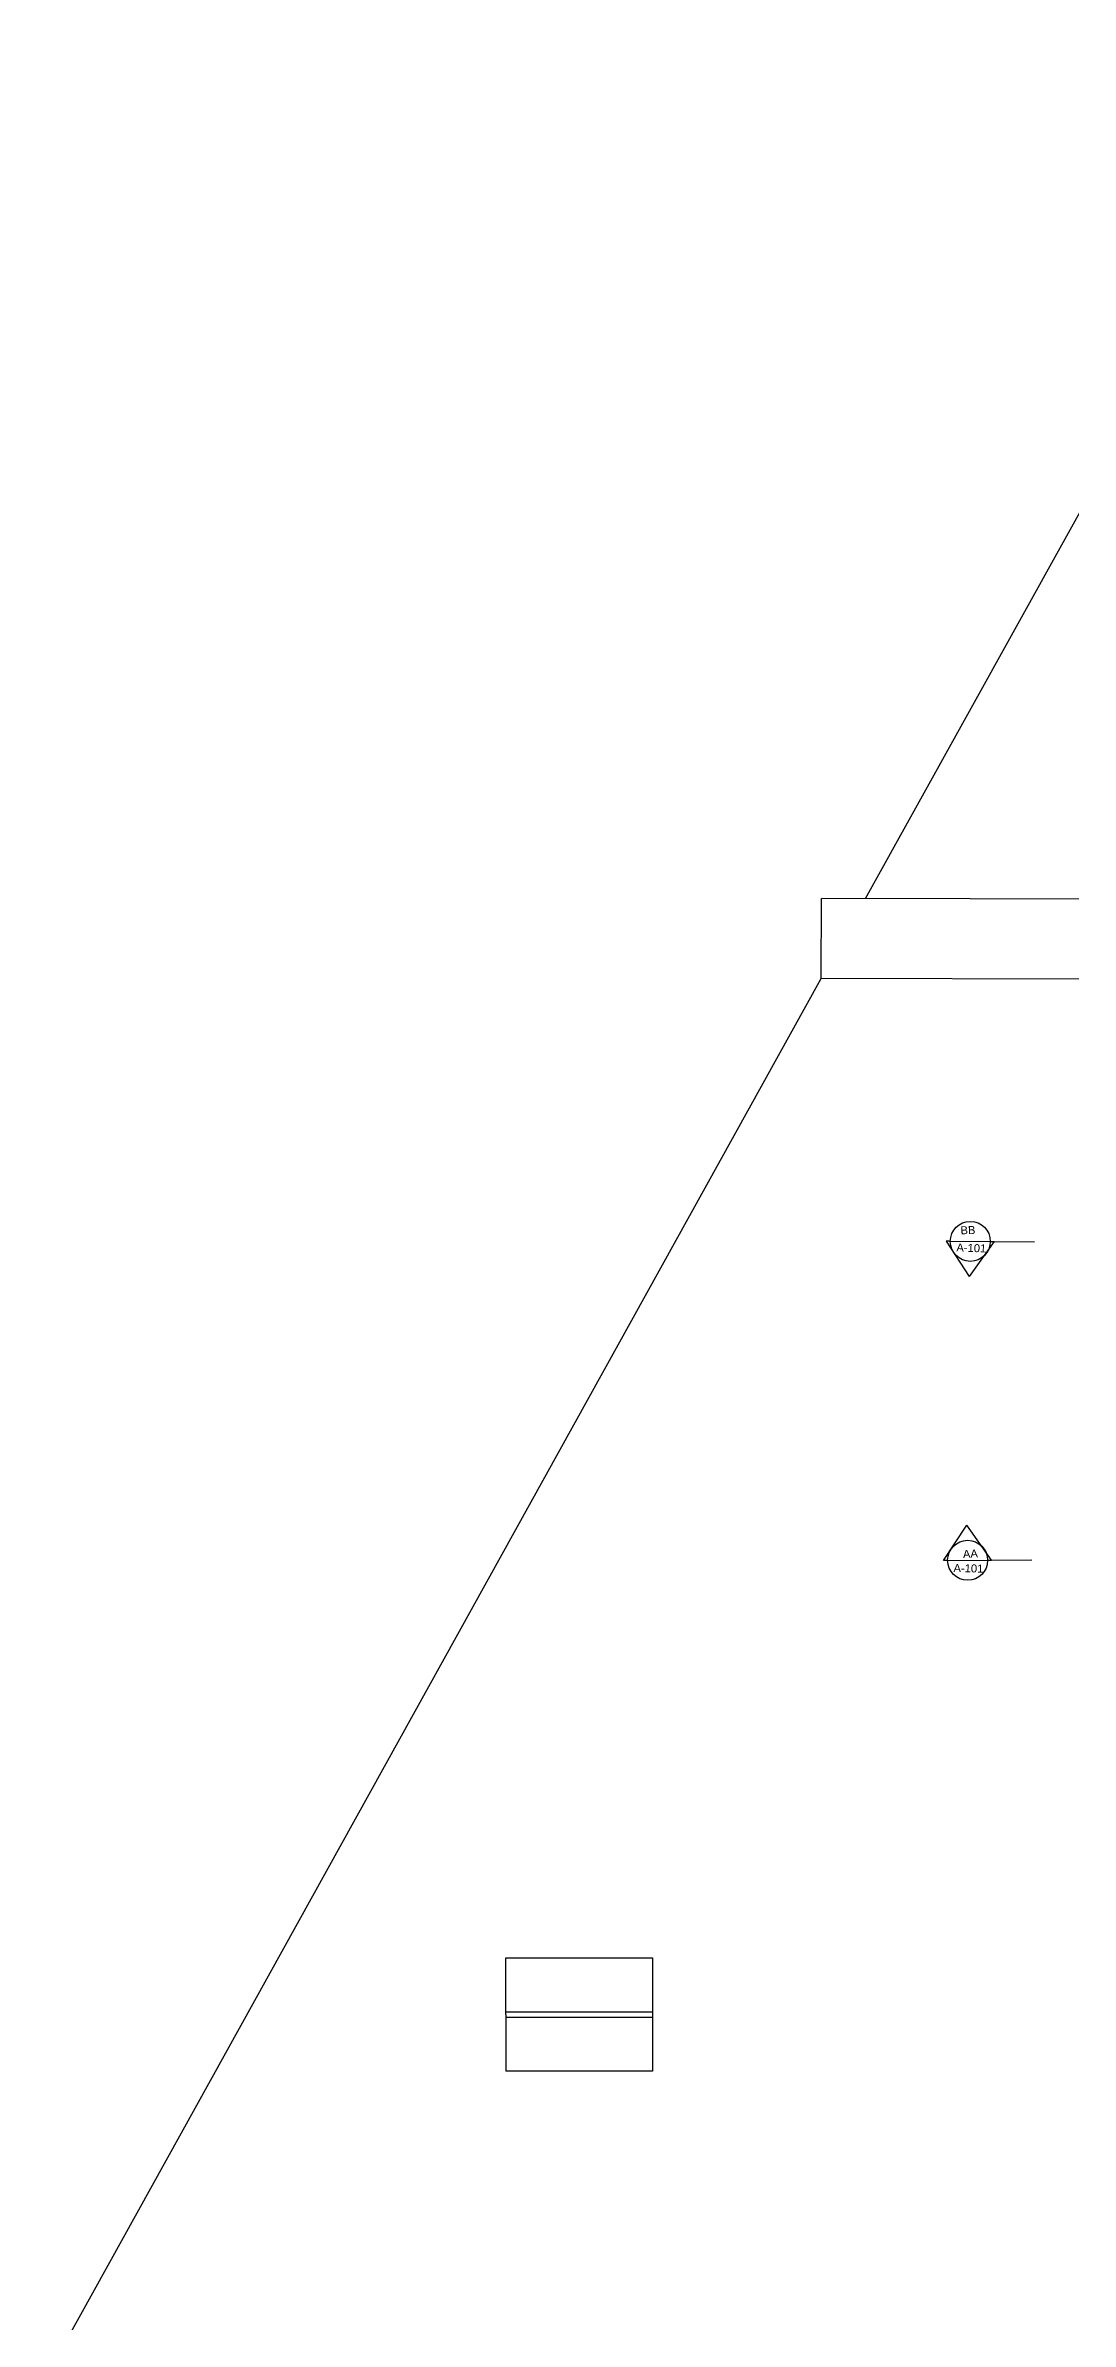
# Model space of a CAD drawing. Header units: millimetres. Extents: x 4804 to 8663, y 84 to 4858.
# Drawn here: x 4804 to 5573, y 1096 to 2803 of the extents above; entities that cross this region are included whole.
import ezdxf

# ---------------------------------------------------------------- set-up
doc = ezdxf.new("R2010")
doc.units = ezdxf.units.MM
for name, color, linetype in [('A-GLAZ-FULL', 4, 'Continuous'), ('A-WALL-FULL-EXTR', 1, 'Continuous'), ('QUOTE', 5, 'Continuous')]:
    doc.layers.add(name, color=color, linetype=linetype)
doc.styles.get("Standard").update_dxf_attribs({"font": 'Arial.ttf'})

msp = doc.modelspace()

# ---------------------------------------------------------------- linework, layer by layer
at = {"layer": 'A-GLAZ-FULL', "ltscale": 0.1}
for p, q in [((5149.696, 1325.917), (5149.696, 1368.417)), ((5149.696, 1368.417), (5259.696, 1368.417)), ((5259.696, 1368.417), (5259.696, 1283.417)), ((5149.696, 1327.917), (5259.696, 1327.917)), ((5149.696, 1325.917), (5149.696, 1283.417)), ((5149.696, 1323.917), (5259.696, 1323.917)), ((5259.696, 1283.417), (5149.696, 1283.417))]:
    msp.add_line(p, q, dxfattribs=at)
at = {"layer": 'A-WALL-FULL-EXTR'}
for p, q in [((5419.467, 2162.82), (5774.092, 2802.581)), ((5386.245, 2102.885), (5386.363, 2162.885)), ((5723.185, 2162.218), (5386.363, 2162.885)), ((4804.473, 1053.342), (5386.245, 2102.885)), ((5582.84, 2102.496), (5386.245, 2102.885))]:
    msp.add_line(p, q, dxfattribs=at)
at = {"layer": 'QUOTE'}
for p, q in [((5482.974, 1905.918), (5479.974, 1905.941)), ((5479.974, 1905.941), (5497.21, 1879.404)), ((5482.974, 1905.918), (5512.973, 1905.684)), ((5515.973, 1905.661), (5497.21, 1879.404)), ((5512.973, 1905.684), (5515.973, 1905.661)), ((5515.973, 1905.661), (5545.972, 1905.427)), ((5477.973, 1666.518), (5495.273, 1693.014)), ((5513.972, 1666.712), (5495.273, 1693.014)), ((5480.973, 1666.534), (5477.973, 1666.518)), ((5480.973, 1666.534), (5510.972, 1666.696)), ((5510.972, 1666.696), (5513.972, 1666.712)), ((5513.972, 1666.712), (5543.972, 1666.873))]:
    msp.add_line(p, q, dxfattribs=at)
for centre in [(5497.974, 1905.801), (5495.973, 1666.615)]:
    msp.add_circle(centre, 15, dxfattribs=at)

# ---------------------------------------------------------------- texts
for s, rotation, p in [('BB', 1.367829, (5490.69, 1911.075)), ('A-101', 357.755543, (5487.445, 1898.302)), ('AA', 3.137027, (5492.587, 1668.279)), ('A-101', 358.705068, (5485.314, 1657.891))]:
    msp.add_text(s, height=6, rotation=rotation, dxfattribs=at).set_placement(p)

doc.saveas('drawing.dxf')
